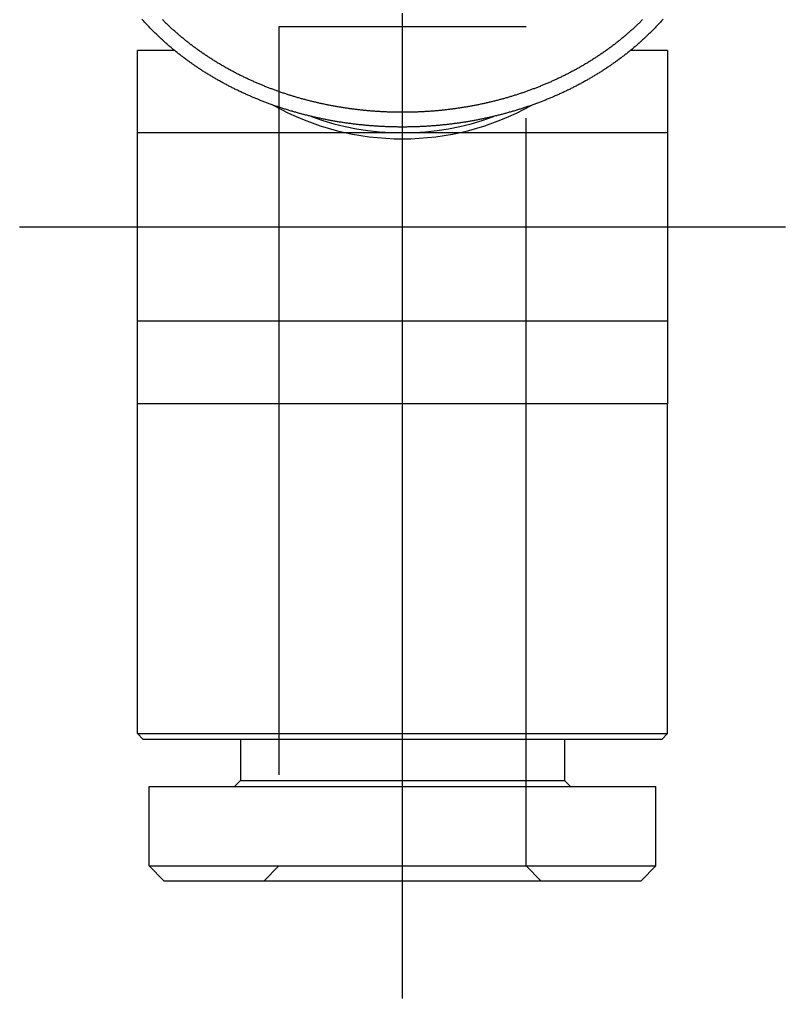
# Model space of a CAD drawing. Extents: x -7.3 to 42, y -18.1 to 23.6.
# Drawn here: x 28.06 to 41.06, y -2 to 14.62 of the extents above; entities that cross this region are included whole.
import ezdxf

# ---------------------------------------------------------------- set-up
doc = ezdxf.new("R2010")
doc.units = 0
doc.linetypes.add('CENTER', pattern=[50.8, 31.75, -6.35, 6.35, -6.35])
doc.linetypes.add('DASHED', pattern=[19.05, 12.7, -6.35])
doc.layers.get('0').update_dxf_attribs({"linetype": 'CONTINUOUS'})
doc.layers.add('CENTER', color=1, linetype='CENTER')

msp = doc.modelspace()

# ---------------------------------------------------------------- linework, layer by layer
at = {"color": 3, "linetype": 'DASHED'}
for p, q in [((32.4568, 14.5), (32.4568, 0.25)), ((36.6568, 14.5), (32.4568, 14.5)), ((36.6568, 0.25), (36.6568, 14.5)), ((39.0568, 12.7), (30.0568, 12.7)), ((39.0568, 9.5), (30.0568, 9.5)), ((32.4568, 0.25), (32.2068, 0)), ((36.9068, 0), (36.6568, 0.25))]:
    msp.add_line(p, q, dxfattribs=at)
at = {"color": 7, "linetype": 'CONTINUOUS'}
for p, q in [((30.0568, 8.1), (30.0568, 14.1)), ((30.6882, 14.1), (30.0568, 14.1)), ((39.0568, 14.1), (38.4255, 14.1)), ((39.0568, 14.1), (39.0568, 8.1)), ((39.0568, 8.1), (30.0568, 8.1)), ((30.0568, 2.5), (30.0568, 8.1)), ((39.0568, 2.5), (39.0568, 8.1)), ((30.0568, 2.5), (39.0568, 2.5)), ((30.1568, 2.4), (30.0568, 2.5)), ((38.9568, 2.4), (39.0568, 2.5)), ((38.9568, 2.4), (30.1568, 2.4)), ((31.8068, 2.4), (31.8068, 1.7)), ((37.3068, 2.4), (37.3068, 1.7)), ((31.8068, 1.7), (31.7068, 1.6)), ((31.8068, 1.7), (37.3068, 1.7)), ((37.3068, 1.7), (37.4068, 1.6)), ((30.2568, 1.6), (38.8568, 1.6)), ((30.2568, 0.25), (30.2568, 1.6)), ((38.8568, 0.25), (38.8568, 1.6)), ((30.2568, 0.25), (38.8569, 0.25)), ((30.2568, 0.25), (30.5068, 0)), ((38.6068, 0), (38.8568, 0.25)), ((30.5068, 0), (38.6068, 0))]:
    msp.add_line(p, q, dxfattribs=at)
at = {"color": 7}
for points in [[(38.9798, 14.6331, 0), (38.9689, 14.6207, 0), (38.9579, 14.6083, 0), (38.9468, 14.596, 0), (38.9357, 14.5838, 0), (38.9246, 14.5715, 0), (38.9135, 14.5593, 0), (38.9023, 14.5472, 0), (38.891, 14.5351, 0), (38.8797, 14.5231, 0), (38.8684, 14.5111, 0), (38.857, 14.4991, 0), (38.8456, 14.4872, 0), (38.8342, 14.4753, 0), (38.8227, 14.4635, 0), (38.8111, 14.4517, 0), (38.7996, 14.4399, 0), (38.7879, 14.4282, 0), (38.7763, 14.4166, 0), (38.7646, 14.405, 0), (38.7529, 14.3934, 0), (38.7411, 14.3819, 0), (38.7293, 14.3704, 0), (38.7175, 14.359, 0), (38.7056, 14.3476, 0), (38.6937, 14.3362, 0), (38.6817, 14.3249, 0), (38.6697, 14.3136, 0), (38.6577, 14.3024, 0), (38.6456, 14.2912, 0), (38.6335, 14.2801, 0), (38.6214, 14.269, 0), (38.6092, 14.2579, 0), (38.597, 14.2469, 0), (38.5847, 14.236, 0), (38.5724, 14.225, 0), (38.5601, 14.2142, 0), (38.5477, 14.2033, 0), (38.5353, 14.1925, 0), (38.5229, 14.1818, 0), (38.5104, 14.1711, 0), (38.4979, 14.1604, 0), (38.4854, 14.1498, 0), (38.4728, 14.1392, 0), (38.4602, 14.1286, 0), (38.4475, 14.1181, 0), (38.4349, 14.1077, 0), (38.4221, 14.0973, 0), (38.4094, 14.0869, 0), (38.3966, 14.0766, 0), (38.3838, 14.0663, 0), (38.371, 14.056, 0), (38.3581, 14.0458, 0), (38.3452, 14.0357, 0), (38.3322, 14.0256, 0), (38.3192, 14.0155, 0), (38.3062, 14.0055, 0), (38.2932, 13.9955, 0), (38.2801, 13.9855, 0), (38.267, 13.9756, 0), (38.2539, 13.9658, 0), (38.2407, 13.956, 0), (38.2275, 13.9462, 0), (38.2143, 13.9365, 0), (38.201, 13.9268, 0), (38.1877, 13.9171, 0), (38.1744, 13.9075, 0), (38.1611, 13.898, 0), (38.1477, 13.8885, 0), (38.1343, 13.879, 0), (38.1208, 13.8696, 0), (38.1074, 13.8602, 0), (38.0939, 13.8508, 0), (38.0803, 13.8415, 0), (38.0668, 13.8323, 0), (38.0532, 13.823, 0), (38.0396, 13.8139, 0), (38.026, 13.8047, 0), (38.0123, 13.7956, 0), (37.9986, 13.7866, 0), (37.9849, 13.7776, 0), (37.9711, 13.7686, 0), (37.9574, 13.7597, 0), (37.9436, 13.7508, 0), (37.9297, 13.742, 0), (37.9159, 13.7332, 0), (37.902, 13.7244, 0), (37.8881, 13.7157, 0), (37.8742, 13.7071, 0), (37.8602, 13.6984, 0), (37.8462, 13.6899, 0), (37.8322, 13.6813, 0), (37.8182, 13.6728, 0), (37.8041, 13.6644, 0), (37.79, 13.656, 0), (37.7759, 13.6476, 0), (37.7618, 13.6393, 0), (37.7477, 13.631, 0), (37.7335, 13.6228, 0), (37.7193, 13.6146, 0), (37.7051, 13.6064, 0), (37.6909, 13.5983, 0), (37.6766, 13.5902, 0), (37.6623, 13.5822, 0), (37.648, 13.5742, 0), (37.6337, 13.5663, 0), (37.6193, 13.5584, 0), (37.605, 13.5505, 0), (37.5906, 13.5427, 0), (37.5762, 13.535, 0), (37.5617, 13.5272, 0), (37.5473, 13.5196, 0), (37.5328, 13.5119, 0), (37.5183, 13.5043, 0), (37.5038, 13.4968, 0), (37.4893, 13.4893, 0), (37.4747, 13.4818, 0), (37.4601, 13.4744, 0), (37.4455, 13.467, 0), (37.4309, 13.4596, 0), (37.4163, 13.4523, 0), (37.4016, 13.4451, 0), (37.387, 13.4379, 0), (37.3723, 13.4307, 0), (37.3576, 13.4236, 0), (37.3429, 13.4165, 0), (37.3281, 13.4094, 0), (37.3133, 13.4024, 0), (37.2986, 13.3955, 0), (37.2838, 13.3886, 0), (37.269, 13.3817, 0), (37.2541, 13.3748, 0), (37.2393, 13.3681, 0), (37.2244, 13.3613, 0), (37.2095, 13.3546, 0), (37.1946, 13.3479, 0), (37.1797, 13.3413, 0), (37.1648, 13.3347, 0), (37.1498, 13.3282, 0), (37.1349, 13.3217, 0), (37.1199, 13.3152, 0), (37.1049, 13.3088, 0), (37.0899, 13.3024, 0), (37.0749, 13.2961, 0), (37.0598, 13.2898, 0), (37.0448, 13.2836, 0), (37.0297, 13.2774, 0), (37.0146, 13.2712, 0), (36.9995, 13.2651, 0), (36.9844, 13.259, 0), (36.9693, 13.253, 0), (36.9542, 13.247, 0), (36.939, 13.241, 0), (36.9238, 13.2351, 0), (36.9087, 13.2292, 0), (36.8935, 13.2234, 0), (36.8783, 13.2176, 0), (36.863, 13.2119, 0), (36.8478, 13.2062, 0), (36.8326, 13.2005, 0), (36.8173, 13.1949, 0), (36.802, 13.1893, 0), (36.7868, 13.1838, 0), (36.7715, 13.1783, 0), (36.7562, 13.1728, 0), (36.7408, 13.1674, 0), (36.7255, 13.162, 0), (36.7102, 13.1567, 0), (36.6948, 13.1514, 0), (36.6795, 13.1461, 0), (36.6641, 13.1409, 0), (36.6487, 13.1358, 0), (36.6333, 13.1306, 0), (36.6179, 13.1255, 0), (36.6025, 13.1205, 0), (36.5871, 13.1155, 0), (36.5716, 13.1105, 0), (36.5562, 13.1056, 0), (36.5407, 13.1007, 0), (36.5252, 13.0958, 0), (36.5097, 13.091, 0), (36.4942, 13.0863, 0), (36.4787, 13.0815, 0), (36.4632, 13.0768, 0), (36.4477, 13.0722, 0), (36.4321, 13.0676, 0), (36.4166, 13.063, 0), (36.401, 13.0585, 0), (36.3854, 13.054, 0), (36.3698, 13.0496, 0), (36.3542, 13.0452, 0), (36.3386, 13.0408, 0), (36.323, 13.0365, 0), (36.3074, 13.0322, 0), (36.2918, 13.0279, 0), (36.2761, 13.0237, 0), (36.2605, 13.0196, 0), (36.2448, 13.0154, 0), (36.2291, 13.0114, 0), (36.2135, 13.0073, 0), (36.1978, 13.0033, 0), (36.1821, 12.9993, 0), (36.1664, 12.9954, 0), (36.1506, 12.9915, 0), (36.1349, 12.9877, 0), (36.1192, 12.9839, 0), (36.1034, 12.9801, 0), (36.0877, 12.9764, 0), (36.0719, 12.9727, 0), (36.0562, 12.969, 0), (36.0404, 12.9654, 0), (36.0246, 12.9618, 0), (36.0088, 12.9583, 0), (35.993, 12.9548, 0), (35.9772, 12.9514, 0), (35.9614, 12.948, 0), (35.9455, 12.9446, 0), (35.9297, 12.9412, 0), (35.9139, 12.938, 0), (35.898, 12.9347, 0), (35.8821, 12.9315, 0), (35.8663, 12.9283, 0), (35.8504, 12.9252, 0), (35.8345, 12.9221, 0), (35.8186, 12.919, 0), (35.8028, 12.916, 0), (35.7869, 12.913, 0), (35.7709, 12.9101, 0), (35.755, 12.9072, 0), (35.7391, 12.9043, 0), (35.7232, 12.9015, 0), (35.7073, 12.8987, 0), (35.6913, 12.8959, 0), (35.6754, 12.8932, 0), (35.6594, 12.8906, 0), (35.6435, 12.8879, 0), (35.6275, 12.8854, 0), (35.6115, 12.8828, 0), (35.5955, 12.8803, 0), (35.5796, 12.8778, 0), (35.5636, 12.8754, 0), (35.5476, 12.873, 0), (35.5316, 12.8706, 0), (35.5156, 12.8683, 0), (35.4996, 12.866, 0), (35.4836, 12.8638, 0), (35.4675, 12.8616, 0), (35.4515, 12.8594, 0), (35.4355, 12.8573, 0), (35.4194, 12.8552, 0), (35.4034, 12.8532, 0), (35.3874, 12.8512, 0), (35.3713, 12.8492, 0), (35.3553, 12.8473, 0), (35.3392, 12.8454, 0), (35.3231, 12.8435, 0), (35.3071, 12.8417, 0), (35.291, 12.8399, 0), (35.2749, 12.8382, 0), (35.2588, 12.8365, 0), (35.2428, 12.8348, 0), (35.2267, 12.8332, 0), (35.2106, 12.8316, 0), (35.1945, 12.8301, 0), (35.1784, 12.8286, 0), (35.1623, 12.8271, 0), (35.1462, 12.8257, 0), (35.1301, 12.8243, 0), (35.114, 12.8229, 0), (35.0979, 12.8216, 0), (35.0817, 12.8203, 0), (35.0656, 12.8191, 0), (35.0495, 12.8179, 0), (35.0334, 12.8168, 0), (35.0172, 12.8156, 0), (35.0011, 12.8146, 0), (34.985, 12.8135, 0), (34.9688, 12.8125, 0), (34.9527, 12.8115, 0), (34.9366, 12.8106, 0), (34.9204, 12.8097, 0), (34.9043, 12.8089, 0), (34.8881, 12.8081, 0), (34.872, 12.8073, 0), (34.8558, 12.8066, 0), (34.8397, 12.8059, 0), (34.8235, 12.8052, 0), (34.8074, 12.8046, 0), (34.7912, 12.804, 0), (34.775, 12.8035, 0), (34.7589, 12.803, 0), (34.7427, 12.8025, 0), (34.7266, 12.8021, 0), (34.7104, 12.8017, 0), (34.6942, 12.8014, 0), (34.6781, 12.8011, 0), (34.6619, 12.8008, 0), (34.6457, 12.8006, 0), (34.6296, 12.8004, 0), (34.6134, 12.8002, 0), (34.5972, 12.8001, 0), (34.5811, 12.8, 0), (34.5649, 12.8, 0), (34.5487, 12.8, 0), (34.5326, 12.8, 0), (34.5164, 12.8001, 0), (34.5002, 12.8002, 0), (34.4841, 12.8004, 0), (34.4679, 12.8006, 0), (34.4517, 12.8008, 0), (34.4356, 12.8011, 0), (34.4194, 12.8014, 0), (34.4032, 12.8017, 0), (34.3871, 12.8021, 0), (34.3709, 12.8025, 0), (34.3548, 12.803, 0), (34.3386, 12.8035, 0), (34.3224, 12.804, 0), (34.3063, 12.8046, 0), (34.2901, 12.8052, 0), (34.274, 12.8059, 0), (34.2578, 12.8066, 0), (34.2417, 12.8073, 0), (34.2255, 12.8081, 0), (34.2094, 12.8089, 0), (34.1932, 12.8098, 0), (34.1771, 12.8106, 0), (34.1609, 12.8116, 0), (34.1448, 12.8125, 0), (34.1287, 12.8135, 0), (34.1125, 12.8146, 0), (34.0964, 12.8157, 0), (34.0803, 12.8168, 0), (34.0642, 12.8179, 0), (34.048, 12.8191, 0), (34.0319, 12.8204, 0), (34.0158, 12.8216, 0), (33.9997, 12.8229, 0), (33.9836, 12.8243, 0), (33.9675, 12.8257, 0), (33.9514, 12.8271, 0), (33.9353, 12.8286, 0), (33.9192, 12.8301, 0), (33.9031, 12.8316, 0), (33.887, 12.8332, 0), (33.8709, 12.8348, 0), (33.8548, 12.8365, 0), (33.8387, 12.8382, 0), (33.8226, 12.8399, 0), (33.8066, 12.8417, 0), (33.7905, 12.8435, 0), (33.7744, 12.8454, 0), (33.7584, 12.8472, 0), (33.7423, 12.8492, 0), (33.7263, 12.8511, 0), (33.7102, 12.8531, 0), (33.6942, 12.8552, 0), (33.6782, 12.8573, 0), (33.6621, 12.8594, 0), (33.6461, 12.8616, 0), (33.6301, 12.8638, 0), (33.6141, 12.866, 0), (33.5981, 12.8683, 0), (33.5821, 12.8706, 0), (33.5661, 12.873, 0), (33.5501, 12.8754, 0), (33.5341, 12.8778, 0), (33.5181, 12.8803, 0), (33.5021, 12.8828, 0), (33.4862, 12.8853, 0), (33.4702, 12.8879, 0), (33.4542, 12.8905, 0), (33.4383, 12.8932, 0), (33.4223, 12.8959, 0), (33.4064, 12.8987, 0), (33.3905, 12.9015, 0), (33.3745, 12.9043, 0), (33.3586, 12.9071, 0), (33.3427, 12.91, 0), (33.3268, 12.913, 0), (33.3109, 12.916, 0), (33.295, 12.919, 0), (33.2791, 12.9221, 0), (33.2632, 12.9252, 0), (33.2474, 12.9283, 0), (33.2315, 12.9315, 0), (33.2156, 12.9347, 0), (33.1998, 12.9379, 0), (33.184, 12.9412, 0), (33.1681, 12.9446, 0), (33.1523, 12.948, 0), (33.1365, 12.9514, 0), (33.1207, 12.9548, 0), (33.1049, 12.9583, 0), (33.0891, 12.9619, 0), (33.0733, 12.9654, 0), (33.0575, 12.969, 0), (33.0417, 12.9727, 0), (33.026, 12.9764, 0), (33.0102, 12.9801, 0), (32.9945, 12.9839, 0), (32.9787, 12.9877, 0), (32.963, 12.9915, 0), (32.9473, 12.9954, 0), (32.9316, 12.9994, 0), (32.9159, 13.0033, 0), (32.9002, 13.0073, 0), (32.8845, 13.0114, 0), (32.8688, 13.0155, 0), (32.8532, 13.0196, 0), (32.8375, 13.0238, 0), (32.8219, 13.028, 0), (32.8063, 13.0322, 0), (32.7906, 13.0365, 0), (32.775, 13.0408, 0), (32.7594, 13.0452, 0), (32.7438, 13.0496, 0), (32.7282, 13.054, 0), (32.7127, 13.0585, 0), (32.6971, 13.0631, 0), (32.6815, 13.0676, 0), (32.666, 13.0722, 0), (32.6505, 13.0769, 0), (32.6349, 13.0816, 0), (32.6194, 13.0863, 0), (32.6039, 13.091, 0), (32.5884, 13.0959, 0), (32.5729, 13.1007, 0), (32.5575, 13.1056, 0), (32.542, 13.1105, 0), (32.5266, 13.1155, 0), (32.5111, 13.1205, 0), (32.4957, 13.1255, 0), (32.4803, 13.1306, 0), (32.4649, 13.1358, 0), (32.4495, 13.1409, 0), (32.4341, 13.1462, 0), (32.4187, 13.1514, 0), (32.4034, 13.1567, 0), (32.388, 13.162, 0), (32.3727, 13.1674, 0), (32.3574, 13.1728, 0), (32.342, 13.1783, 0), (32.3267, 13.1838, 0), (32.3115, 13.1893, 0), (32.2962, 13.1949, 0), (32.2809, 13.2005, 0), (32.2657, 13.2062, 0), (32.2504, 13.2119, 0), (32.2352, 13.2177, 0), (32.22, 13.2234, 0), (32.2048, 13.2293, 0), (32.1896, 13.2351, 0), (32.1745, 13.2411, 0), (32.1593, 13.247, 0), (32.1442, 13.253, 0), (32.1291, 13.259, 0), (32.114, 13.2651, 0), (32.0989, 13.2712, 0), (32.0838, 13.2774, 0), (32.0687, 13.2836, 0), (32.0537, 13.2898, 0), (32.0386, 13.2961, 0), (32.0236, 13.3025, 0), (32.0086, 13.3088, 0), (31.9936, 13.3152, 0), (31.9787, 13.3217, 0), (31.9637, 13.3282, 0), (31.9488, 13.3347, 0), (31.9339, 13.3413, 0), (31.9189, 13.3479, 0), (31.9041, 13.3546, 0), (31.8892, 13.3613, 0), (31.8743, 13.368, 0), (31.8595, 13.3748, 0), (31.8447, 13.3817, 0), (31.8299, 13.3885, 0), (31.8151, 13.3954, 0), (31.8003, 13.4024, 0), (31.7856, 13.4094, 0), (31.7708, 13.4165, 0), (31.7561, 13.4235, 0), (31.7414, 13.4307, 0), (31.7267, 13.4378, 0), (31.7121, 13.445, 0), (31.6974, 13.4523, 0), (31.6828, 13.4596, 0), (31.6682, 13.4669, 0), (31.6536, 13.4743, 0), (31.639, 13.4817, 0), (31.6245, 13.4892, 0), (31.6099, 13.4967, 0), (31.5954, 13.5043, 0), (31.5809, 13.5119, 0), (31.5665, 13.5195, 0), (31.552, 13.5272, 0), (31.5376, 13.5349, 0), (31.5232, 13.5427, 0), (31.5088, 13.5505, 0), (31.4944, 13.5584, 0), (31.48, 13.5663, 0), (31.4657, 13.5742, 0), (31.4514, 13.5822, 0), (31.4371, 13.5902, 0), (31.4228, 13.5983, 0), (31.4086, 13.6064, 0), (31.3944, 13.6145, 0), (31.3802, 13.6227, 0), (31.366, 13.631, 0), (31.3518, 13.6393, 0), (31.3377, 13.6476, 0), (31.3236, 13.656, 0), (31.3095, 13.6644, 0), (31.2955, 13.6728, 0), (31.2814, 13.6813, 0), (31.2674, 13.6898, 0), (31.2535, 13.6984, 0), (31.2395, 13.7071, 0), (31.2256, 13.7157, 0), (31.2117, 13.7244, 0), (31.1978, 13.7332, 0), (31.1839, 13.742, 0), (31.1701, 13.7508, 0), (31.1563, 13.7597, 0), (31.1425, 13.7686, 0), (31.1288, 13.7776, 0), (31.1151, 13.7866, 0), (31.1014, 13.7956, 0), (31.0877, 13.8047, 0), (31.0741, 13.8138, 0), (31.0604, 13.823, 0), (31.0469, 13.8322, 0), (31.0333, 13.8415, 0), (31.0198, 13.8508, 0), (31.0063, 13.8602, 0), (30.9928, 13.8695, 0), (30.9794, 13.879, 0), (30.966, 13.8885, 0), (30.9526, 13.898, 0), (30.9392, 13.9075, 0), (30.9259, 13.9171, 0), (30.9126, 13.9268, 0), (30.8994, 13.9365, 0), (30.8861, 13.9462, 0), (30.8729, 13.956, 0), (30.8598, 13.9658, 0), (30.8466, 13.9756, 0), (30.8335, 13.9855, 0), (30.8205, 13.9955, 0), (30.8074, 14.0055, 0), (30.7944, 14.0155, 0), (30.7814, 14.0256, 0), (30.7685, 14.0357, 0), (30.7556, 14.0458, 0), (30.7427, 14.056, 0), (30.7298, 14.0663, 0), (30.717, 14.0766, 0), (30.7043, 14.0869, 0), (30.6915, 14.0973, 0), (30.6788, 14.1077, 0), (30.6661, 14.1181, 0), (30.6535, 14.1286, 0), (30.6409, 14.1392, 0), (30.6283, 14.1498, 0), (30.6157, 14.1604, 0), (30.6032, 14.1711, 0), (30.5908, 14.1818, 0), (30.5783, 14.1925, 0), (30.5659, 14.2033, 0), (30.5536, 14.2142, 0), (30.5412, 14.225, 0), (30.5289, 14.236, 0), (30.5167, 14.2469, 0), (30.5045, 14.2579, 0), (30.4923, 14.269, 0), (30.4801, 14.2801, 0), (30.468, 14.2912, 0), (30.456, 14.3024, 0), (30.4439, 14.3136, 0), (30.4319, 14.3249, 0), (30.42, 14.3362, 0), (30.4081, 14.3476, 0), (30.3962, 14.359, 0), (30.3843, 14.3704, 0), (30.3725, 14.3819, 0), (30.3608, 14.3934, 0), (30.349, 14.405, 0), (30.3373, 14.4166, 0), (30.3257, 14.4283, 0), (30.3141, 14.44, 0), (30.3025, 14.4517, 0), (30.291, 14.4635, 0), (30.2795, 14.4753, 0), (30.268, 14.4872, 0), (30.2566, 14.4991, 0), (30.2452, 14.5111, 0), (30.2339, 14.5231, 0), (30.2226, 14.5352, 0), (30.2113, 14.5473, 0), (30.2001, 14.5594, 0), (30.189, 14.5716, 0), (30.1778, 14.5838, 0), (30.1668, 14.5961, 0), (30.1557, 14.6084, 0), (30.1447, 14.6208, 0), (30.1338, 14.6332, 0)], [(38.6327, 14.6268, 0), (38.6218, 14.6157, 0), (38.6108, 14.6046, 0), (38.5998, 14.5936, 0), (38.5887, 14.5826, 0), (38.5776, 14.5717, 0), (38.5665, 14.5608, 0), (38.5553, 14.5499, 0), (38.5441, 14.5391, 0), (38.5329, 14.5283, 0), (38.5216, 14.5175, 0), (38.5102, 14.5068, 0), (38.4989, 14.4962, 0), (38.4875, 14.4855, 0), (38.476, 14.4749, 0), (38.4646, 14.4644, 0), (38.4531, 14.4539, 0), (38.4415, 14.4434, 0), (38.4299, 14.4329, 0), (38.4183, 14.4225, 0), (38.4067, 14.4122, 0), (38.395, 14.4019, 0), (38.3832, 14.3916, 0), (38.3715, 14.3813, 0), (38.3597, 14.3711, 0), (38.3478, 14.361, 0), (38.336, 14.3509, 0), (38.3241, 14.3408, 0), (38.3121, 14.3307, 0), (38.3002, 14.3207, 0), (38.2882, 14.3108, 0), (38.2761, 14.3008, 0), (38.2641, 14.2909, 0), (38.2519, 14.2811, 0), (38.2398, 14.2713, 0), (38.2276, 14.2615, 0), (38.2154, 14.2518, 0), (38.2032, 14.2421, 0), (38.1909, 14.2324, 0), (38.1786, 14.2228, 0), (38.1663, 14.2133, 0), (38.1539, 14.2037, 0), (38.1415, 14.1942, 0), (38.1291, 14.1848, 0), (38.1166, 14.1754, 0), (38.1041, 14.166, 0), (38.0916, 14.1567, 0), (38.0791, 14.1474, 0), (38.0665, 14.1381, 0), (38.0539, 14.1289, 0), (38.0412, 14.1197, 0), (38.0285, 14.1106, 0), (38.0158, 14.1015, 0), (38.0031, 14.0924, 0), (37.9903, 14.0834, 0), (37.9775, 14.0744, 0), (37.9647, 14.0655, 0), (37.9519, 14.0566, 0), (37.939, 14.0477, 0), (37.9261, 14.0389, 0), (37.9131, 14.0301, 0), (37.9002, 14.0214, 0), (37.8872, 14.0127, 0), (37.8741, 14.004, 0), (37.8611, 13.9954, 0), (37.848, 13.9868, 0), (37.8349, 13.9782, 0), (37.8218, 13.9697, 0), (37.8086, 13.9613, 0), (37.7954, 13.9528, 0), (37.7822, 13.9445, 0), (37.769, 13.9361, 0), (37.7557, 13.9278, 0), (37.7424, 13.9195, 0), (37.7291, 13.9113, 0), (37.7158, 13.9031, 0), (37.7024, 13.895, 0), (37.689, 13.8869, 0), (37.6756, 13.8788, 0), (37.6622, 13.8708, 0), (37.6487, 13.8628, 0), (37.6352, 13.8548, 0), (37.6217, 13.8469, 0), (37.6082, 13.8391, 0), (37.5946, 13.8313, 0), (37.5811, 13.8235, 0), (37.5675, 13.8157, 0), (37.5538, 13.808, 0), (37.5402, 13.8004, 0), (37.5265, 13.7927, 0), (37.5128, 13.7852, 0), (37.4991, 13.7776, 0), (37.4854, 13.7701, 0), (37.4716, 13.7626, 0), (37.4579, 13.7552, 0), (37.4441, 13.7478, 0), (37.4303, 13.7405, 0), (37.4164, 13.7332, 0), (37.4026, 13.7259, 0), (37.3887, 13.7187, 0), (37.3748, 13.7115, 0), (37.3609, 13.7044, 0), (37.3469, 13.6973, 0), (37.333, 13.6902, 0), (37.319, 13.6832, 0), (37.305, 13.6762, 0), (37.291, 13.6693, 0), (37.277, 13.6624, 0), (37.2629, 13.6555, 0), (37.2488, 13.6487, 0), (37.2347, 13.6419, 0), (37.2206, 13.6352, 0), (37.2065, 13.6285, 0), (37.1924, 13.6218, 0), (37.1782, 13.6152, 0), (37.164, 13.6086, 0), (37.1498, 13.6021, 0), (37.1356, 13.5955, 0), (37.1214, 13.5891, 0), (37.1071, 13.5827, 0), (37.0928, 13.5763, 0), (37.0786, 13.5699, 0), (37.0643, 13.5636, 0), (37.0499, 13.5574, 0), (37.0356, 13.5511, 0), (37.0213, 13.545, 0), (37.0069, 13.5388, 0), (36.9925, 13.5327, 0), (36.9781, 13.5266, 0), (36.9637, 13.5206, 0), (36.9493, 13.5146, 0), (36.9348, 13.5087, 0), (36.9204, 13.5028, 0), (36.9059, 13.4969, 0), (36.8914, 13.4911, 0), (36.8769, 13.4853, 0), (36.8624, 13.4795, 0), (36.8479, 13.4738, 0), (36.8333, 13.4682, 0), (36.8188, 13.4625, 0), (36.8042, 13.4569, 0), (36.7896, 13.4514, 0), (36.775, 13.4459, 0), (36.7604, 13.4404, 0), (36.7458, 13.435, 0), (36.7312, 13.4296, 0), (36.7165, 13.4242, 0), (36.7019, 13.4189, 0), (36.6872, 13.4136, 0), (36.6725, 13.4084, 0), (36.6578, 13.4032, 0), (36.6431, 13.398, 0), (36.6284, 13.3929, 0), (36.6137, 13.3878, 0), (36.5989, 13.3828, 0), (36.5842, 13.3778, 0), (36.5694, 13.3728, 0), (36.5546, 13.3679, 0), (36.5398, 13.363, 0), (36.525, 13.3582, 0), (36.5102, 13.3534, 0), (36.4954, 13.3486, 0), (36.4805, 13.3439, 0), (36.4657, 13.3392, 0), (36.4508, 13.3345, 0), (36.4359, 13.3299, 0), (36.4211, 13.3253, 0), (36.4062, 13.3208, 0), (36.3913, 13.3163, 0), (36.3763, 13.3118, 0), (36.3614, 13.3074, 0), (36.3465, 13.303, 0), (36.3315, 13.2987, 0), (36.3166, 13.2943, 0), (36.3016, 13.2901, 0), (36.2866, 13.2858, 0), (36.2716, 13.2816, 0), (36.2566, 13.2775, 0), (36.2416, 13.2734, 0), (36.2266, 13.2693, 0), (36.2115, 13.2653, 0), (36.1965, 13.2612, 0), (36.1814, 13.2573, 0), (36.1664, 13.2534, 0), (36.1513, 13.2495, 0), (36.1362, 13.2456, 0), (36.1211, 13.2418, 0), (36.106, 13.238, 0), (36.0909, 13.2343, 0), (36.0758, 13.2306, 0), (36.0607, 13.2269, 0), (36.0455, 13.2233, 0), (36.0304, 13.2197, 0), (36.0152, 13.2162, 0), (36.0001, 13.2127, 0), (35.9849, 13.2092, 0), (35.9697, 13.2058, 0), (35.9545, 13.2024, 0), (35.9393, 13.199, 0), (35.9241, 13.1957, 0), (35.9089, 13.1924, 0), (35.8937, 13.1892, 0), (35.8785, 13.186, 0), (35.8632, 13.1828, 0), (35.848, 13.1797, 0), (35.8327, 13.1766, 0), (35.8175, 13.1735, 0), (35.8022, 13.1705, 0), (35.7869, 13.1675, 0), (35.7717, 13.1646, 0), (35.7564, 13.1617, 0), (35.7411, 13.1588, 0), (35.7258, 13.156, 0), (35.7105, 13.1532, 0), (35.6951, 13.1504, 0), (35.6798, 13.1477, 0), (35.6645, 13.145, 0), (35.6491, 13.1424, 0), (35.6338, 13.1398, 0), (35.6185, 13.1372, 0), (35.6031, 13.1347, 0), (35.5877, 13.1322, 0), (35.5724, 13.1297, 0), (35.557, 13.1273, 0), (35.5416, 13.1249, 0), (35.5262, 13.1226, 0), (35.5108, 13.1203, 0), (35.4954, 13.118, 0), (35.48, 13.1158, 0), (35.4646, 13.1136, 0), (35.4492, 13.1114, 0), (35.4338, 13.1093, 0), (35.4184, 13.1072, 0), (35.4029, 13.1052, 0), (35.3875, 13.1032, 0), (35.3721, 13.1012, 0), (35.3566, 13.0993, 0), (35.3412, 13.0974, 0), (35.3257, 13.0955, 0), (35.3102, 13.0937, 0), (35.2948, 13.0919, 0), (35.2793, 13.0902, 0), (35.2638, 13.0884, 0), (35.2484, 13.0868, 0), (35.2329, 13.0851, 0), (35.2174, 13.0835, 0), (35.2019, 13.082, 0), (35.1864, 13.0805, 0), (35.1709, 13.079, 0), (35.1554, 13.0775, 0), (35.1399, 13.0761, 0), (35.1244, 13.0747, 0), (35.1089, 13.0734, 0), (35.0934, 13.0721, 0), (35.0779, 13.0708, 0), (35.0624, 13.0696, 0), (35.0468, 13.0684, 0), (35.0313, 13.0673, 0), (35.0158, 13.0661, 0), (35.0002, 13.0651, 0), (34.9847, 13.064, 0), (34.9692, 13.063, 0), (34.9536, 13.0621, 0), (34.9381, 13.0611, 0), (34.9225, 13.0602, 0), (34.907, 13.0594, 0), (34.8914, 13.0586, 0), (34.8759, 13.0578, 0), (34.8603, 13.057, 0), (34.8448, 13.0563, 0), (34.8292, 13.0557, 0), (34.8137, 13.055, 0), (34.7981, 13.0544, 0), (34.7826, 13.0539, 0), (34.767, 13.0534, 0), (34.7514, 13.0529, 0), (34.7359, 13.0524, 0), (34.7203, 13.052, 0), (34.7047, 13.0517, 0), (34.6892, 13.0513, 0), (34.6736, 13.051, 0), (34.658, 13.0508, 0), (34.6425, 13.0505, 0), (34.6269, 13.0504, 0), (34.6113, 13.0502, 0), (34.5957, 13.0501, 0), (34.5802, 13.05, 0), (34.5646, 13.05, 0), (34.549, 13.05, 0), (34.5335, 13.05, 0), (34.5179, 13.0501, 0), (34.5023, 13.0502, 0), (34.4868, 13.0504, 0), (34.4712, 13.0505, 0), (34.4556, 13.0508, 0), (34.44, 13.051, 0), (34.4245, 13.0513, 0), (34.4089, 13.0517, 0), (34.3933, 13.052, 0), (34.3778, 13.0524, 0), (34.3622, 13.0529, 0), (34.3466, 13.0534, 0), (34.3311, 13.0539, 0), (34.3155, 13.0545, 0), (34.3, 13.055, 0), (34.2844, 13.0557, 0), (34.2689, 13.0563, 0), (34.2533, 13.0571, 0), (34.2377, 13.0578, 0), (34.2222, 13.0586, 0), (34.2066, 13.0594, 0), (34.1911, 13.0603, 0), (34.1756, 13.0611, 0), (34.16, 13.0621, 0), (34.1445, 13.063, 0), (34.1289, 13.064, 0), (34.1134, 13.0651, 0), (34.0979, 13.0662, 0), (34.0823, 13.0673, 0), (34.0668, 13.0684, 0), (34.0513, 13.0696, 0), (34.0358, 13.0708, 0), (34.0203, 13.0721, 0), (34.0047, 13.0734, 0), (33.9892, 13.0747, 0), (33.9737, 13.0761, 0), (33.9582, 13.0775, 0), (33.9427, 13.079, 0), (33.9272, 13.0805, 0), (33.9117, 13.082, 0), (33.8962, 13.0835, 0), (33.8808, 13.0851, 0), (33.8653, 13.0868, 0), (33.8498, 13.0884, 0), (33.8343, 13.0901, 0), (33.8189, 13.0919, 0), (33.8034, 13.0937, 0), (33.7879, 13.0955, 0), (33.7725, 13.0974, 0), (33.757, 13.0992, 0), (33.7416, 13.1012, 0), (33.7262, 13.1031, 0), (33.7107, 13.1052, 0), (33.6953, 13.1072, 0), (33.6799, 13.1093, 0), (33.6644, 13.1114, 0), (33.649, 13.1136, 0), (33.6336, 13.1157, 0), (33.6182, 13.118, 0), (33.6028, 13.1202, 0), (33.5874, 13.1226, 0), (33.572, 13.1249, 0), (33.5567, 13.1273, 0), (33.5413, 13.1297, 0), (33.5259, 13.1322, 0), (33.5106, 13.1346, 0), (33.4952, 13.1372, 0), (33.4798, 13.1397, 0), (33.4645, 13.1424, 0), (33.4492, 13.145, 0), (33.4338, 13.1477, 0), (33.4185, 13.1504, 0), (33.4032, 13.1531, 0), (33.3879, 13.1559, 0), (33.3726, 13.1588, 0), (33.3573, 13.1616, 0), (33.342, 13.1645, 0), (33.3267, 13.1675, 0), (33.3114, 13.1705, 0), (33.2962, 13.1735, 0), (33.2809, 13.1766, 0), (33.2657, 13.1796, 0), (33.2504, 13.1828, 0), (33.2352, 13.1859, 0), (33.22, 13.1892, 0), (33.2047, 13.1924, 0), (33.1895, 13.1957, 0), (33.1743, 13.199, 0), (33.1591, 13.2024, 0), (33.1439, 13.2058, 0), (33.1287, 13.2092, 0), (33.1136, 13.2127, 0), (33.0984, 13.2162, 0), (33.0833, 13.2197, 0), (33.0681, 13.2233, 0), (33.053, 13.2269, 0), (33.0379, 13.2306, 0), (33.0227, 13.2343, 0), (33.0076, 13.238, 0), (32.9925, 13.2418, 0), (32.9774, 13.2456, 0), (32.9624, 13.2495, 0), (32.9473, 13.2534, 0), (32.9322, 13.2573, 0), (32.9172, 13.2613, 0), (32.9021, 13.2653, 0), (32.8871, 13.2693, 0), (32.8721, 13.2734, 0), (32.8571, 13.2775, 0), (32.8421, 13.2817, 0), (32.8271, 13.2859, 0), (32.8121, 13.2901, 0), (32.7971, 13.2944, 0), (32.7821, 13.2987, 0), (32.7672, 13.303, 0), (32.7523, 13.3074, 0), (32.7373, 13.3118, 0), (32.7224, 13.3163, 0), (32.7075, 13.3208, 0), (32.6926, 13.3253, 0), (32.6777, 13.3299, 0), (32.6628, 13.3345, 0), (32.648, 13.3392, 0), (32.6331, 13.3439, 0), (32.6183, 13.3486, 0), (32.6034, 13.3534, 0), (32.5886, 13.3582, 0), (32.5738, 13.363, 0), (32.559, 13.3679, 0), (32.5442, 13.3729, 0), (32.5294, 13.3778, 0), (32.5147, 13.3828, 0), (32.4999, 13.3879, 0), (32.4852, 13.3929, 0), (32.4704, 13.3981, 0), (32.4557, 13.4032, 0), (32.441, 13.4084, 0), (32.4263, 13.4137, 0), (32.4117, 13.4189, 0), (32.397, 13.4243, 0), (32.3823, 13.4296, 0), (32.3677, 13.435, 0), (32.3531, 13.4404, 0), (32.3385, 13.4459, 0), (32.3239, 13.4514, 0), (32.3093, 13.457, 0), (32.2947, 13.4626, 0), (32.2802, 13.4682, 0), (32.2656, 13.4739, 0), (32.2511, 13.4796, 0), (32.2366, 13.4853, 0), (32.2221, 13.4911, 0), (32.2076, 13.4969, 0), (32.1931, 13.5028, 0), (32.1787, 13.5087, 0), (32.1642, 13.5146, 0), (32.1498, 13.5206, 0), (32.1354, 13.5267, 0), (32.121, 13.5327, 0), (32.1067, 13.5388, 0), (32.0923, 13.545, 0), (32.078, 13.5511, 0), (32.0636, 13.5574, 0), (32.0493, 13.5636, 0), (32.035, 13.5699, 0), (32.0207, 13.5763, 0), (32.0065, 13.5827, 0), (31.9922, 13.5891, 0), (31.978, 13.5955, 0), (31.9638, 13.602, 0), (31.9496, 13.6086, 0), (31.9354, 13.6152, 0), (31.9213, 13.6218, 0), (31.9071, 13.6284, 0), (31.893, 13.6351, 0), (31.8789, 13.6419, 0), (31.8648, 13.6487, 0), (31.8508, 13.6555, 0), (31.8367, 13.6623, 0), (31.8227, 13.6692, 0), (31.8087, 13.6762, 0), (31.7947, 13.6832, 0), (31.7807, 13.6902, 0), (31.7668, 13.6972, 0), (31.7528, 13.7043, 0), (31.7389, 13.7115, 0), (31.725, 13.7187, 0), (31.7112, 13.7259, 0), (31.6973, 13.7331, 0), (31.6835, 13.7404, 0), (31.6696, 13.7478, 0), (31.6559, 13.7552, 0), (31.6421, 13.7626, 0), (31.6283, 13.7701, 0), (31.6146, 13.7776, 0), (31.6009, 13.7851, 0), (31.5872, 13.7927, 0), (31.5735, 13.8003, 0), (31.5599, 13.808, 0), (31.5462, 13.8157, 0), (31.5326, 13.8234, 0), (31.519, 13.8312, 0), (31.5055, 13.8391, 0), (31.492, 13.8469, 0), (31.4784, 13.8548, 0), (31.465, 13.8628, 0), (31.4515, 13.8708, 0), (31.4381, 13.8788, 0), (31.4246, 13.8869, 0), (31.4112, 13.895, 0), (31.3979, 13.9031, 0), (31.3845, 13.9113, 0), (31.3712, 13.9195, 0), (31.3579, 13.9278, 0), (31.3447, 13.9361, 0), (31.3314, 13.9445, 0), (31.3182, 13.9528, 0), (31.305, 13.9613, 0), (31.2919, 13.9697, 0), (31.2788, 13.9782, 0), (31.2657, 13.9868, 0), (31.2526, 13.9954, 0), (31.2395, 14.004, 0), (31.2265, 14.0126, 0), (31.2135, 14.0213, 0), (31.2005, 14.0301, 0), (31.1876, 14.0389, 0), (31.1747, 14.0477, 0), (31.1618, 14.0566, 0), (31.149, 14.0655, 0), (31.1361, 14.0744, 0), (31.1233, 14.0834, 0), (31.1106, 14.0924, 0), (31.0978, 14.1015, 0), (31.0851, 14.1106, 0), (31.0725, 14.1197, 0), (31.0598, 14.1289, 0), (31.0472, 14.1381, 0), (31.0346, 14.1474, 0), (31.0221, 14.1567, 0), (31.0095, 14.166, 0), (30.997, 14.1754, 0), (30.9846, 14.1848, 0), (30.9721, 14.1942, 0), (30.9597, 14.2037, 0), (30.9474, 14.2133, 0), (30.935, 14.2228, 0), (30.9227, 14.2324, 0), (30.9105, 14.2421, 0), (30.8982, 14.2518, 0), (30.886, 14.2615, 0), (30.8738, 14.2713, 0), (30.8617, 14.2811, 0), (30.8496, 14.2909, 0), (30.8375, 14.3008, 0), (30.8255, 14.3108, 0), (30.8135, 14.3207, 0), (30.8015, 14.3307, 0), (30.7896, 14.3408, 0), (30.7777, 14.3509, 0), (30.7658, 14.361, 0), (30.754, 14.3712, 0), (30.7422, 14.3814, 0), (30.7304, 14.3916, 0), (30.7187, 14.4019, 0), (30.707, 14.4122, 0), (30.6953, 14.4226, 0), (30.6837, 14.433, 0), (30.6721, 14.4434, 0), (30.6606, 14.4539, 0), (30.6491, 14.4644, 0), (30.6376, 14.4749, 0), (30.6262, 14.4855, 0), (30.6148, 14.4962, 0), (30.6034, 14.5068, 0), (30.5921, 14.5175, 0), (30.5808, 14.5283, 0), (30.5695, 14.5391, 0), (30.5583, 14.5499, 0), (30.5471, 14.5608, 0), (30.536, 14.5717, 0), (30.5249, 14.5826, 0), (30.5138, 14.5936, 0), (30.5028, 14.6047, 0), (30.4918, 14.6157, 0), (30.4809, 14.6268, 0)]]:
    msp.add_polyline3d(points, dxfattribs=at)
at = {"color": 7, "linetype": 'CONTINUOUS'}
for radius, start, end in [(4.5, 240.83239, 299.16761), (4.4, 249.48553, 290.51447)]:
    msp.add_arc((34.5568, 17.1), radius, start, end, dxfattribs=at)
at = {"layer": 'CENTER', "color": 1, "linetype": 'CENTER'}
for p, q in [((34.5568, -2), (34.5568, 23.6)), ((41.0568, 11.1), (28.0568, 11.1))]:
    msp.add_line(p, q, dxfattribs=at)

doc.saveas('drawing.dxf')
